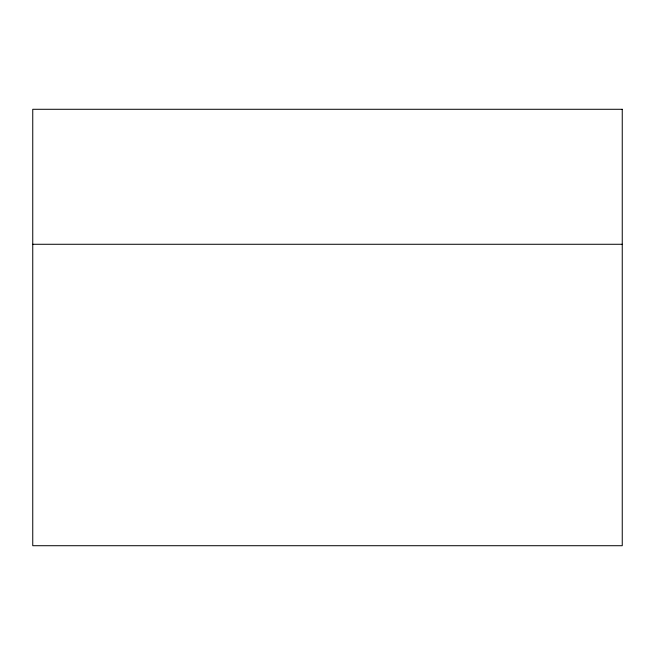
<?xml version="1.0" encoding="UTF-8"?>
<svg xmlns="http://www.w3.org/2000/svg" width="655" height="655" viewBox="0 0 655 655"><rect width="100%" height="100%" fill="white"/><g stroke="black" fill="none" stroke-linecap="round" stroke-linejoin="round"><path stroke-width="0.98" d="M32.75 244.274L622.25 244.274M622.25 109.287L32.75 109.287L32.75 545.713L622.25 545.713L622.25 109.287"/></g></svg>
